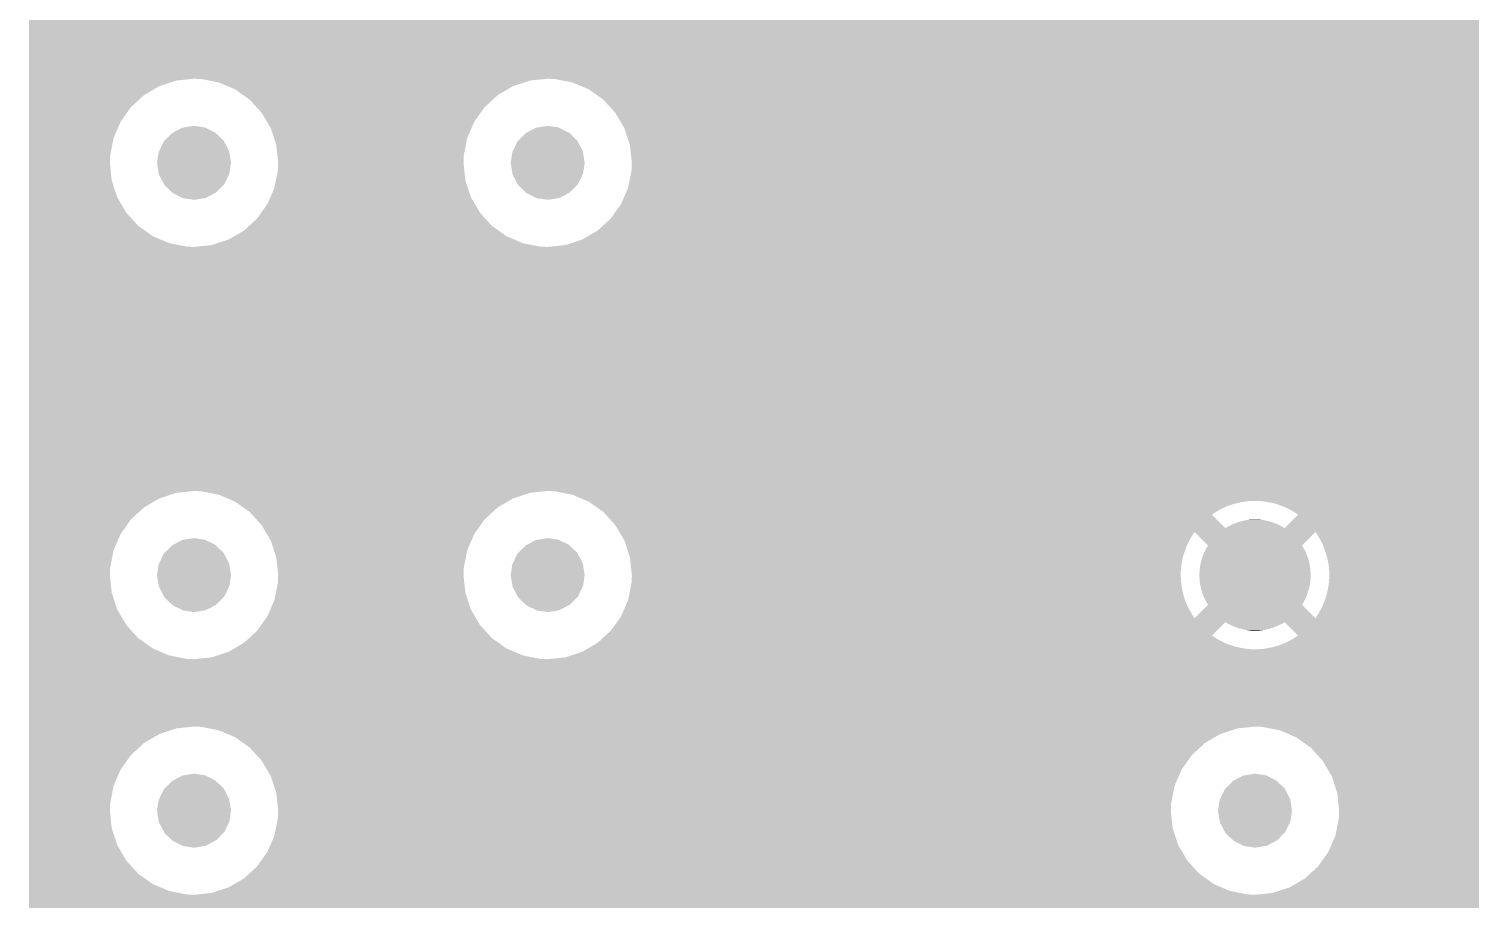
# Model space of a CAD drawing. Extents: x 295 to 953, y 10 to 290.
# Drawn here: x 712.05 to 727.67, y 130.64 to 140.02 of the extents above; entities that cross this region are included whole.
import ezdxf

# ---------------------------------------------------------------- set-up
doc = ezdxf.new("R2010")
doc.units = 0
doc.header["$LTSCALE"] = 5
doc.header["$MEASUREMENT"] = 0
doc.layers.add('FROMC1', color=7, linetype='CONTINUOUS')

msp = doc.modelspace()

# ---------------------------------------------------------------- linework, layer by layer
at = {"layer": 'FROMC1'}
for points in [[(712.05, 139.487), (712.05, 140.213), (727.671, 139.487), (727.671, 140.213)], [(712.05, 139.467), (712.05, 139.487), (713.637, 139.467), (713.828, 139.487)], [(712.05, 139.407), (712.05, 139.467), (713.455, 139.407), (713.637, 139.467)], [(712.05, 139.31), (712.05, 139.407), (713.289, 139.31), (713.455, 139.407)], [(713.907, 139.483), (713.828, 139.487), (717.604, 139.483), (717.638, 139.487)], [(713.993, 139.467), (713.907, 139.483), (717.447, 139.467), (717.604, 139.483)], [(714.096, 139.446), (713.993, 139.467), (717.385, 139.446), (717.447, 139.467)], [(714.188, 139.407), (714.096, 139.446), (717.265, 139.407), (717.385, 139.446)], [(714.272, 139.371), (714.188, 139.407), (717.203, 139.371), (717.265, 139.407)], [(714.357, 139.31), (714.272, 139.371), (717.099, 139.31), (717.203, 139.371)], [(717.717, 139.483), (717.638, 139.487), (727.671, 139.483), (727.671, 139.487)], [(717.906, 139.446), (717.717, 139.483), (727.671, 139.446), (727.671, 139.483)], [(718.082, 139.371), (717.906, 139.446), (727.671, 139.371), (727.671, 139.446)], [(718.238, 139.26), (718.082, 139.371), (727.671, 139.26), (727.671, 139.371)], [(712.05, 139.18), (712.05, 139.31), (713.148, 139.18), (713.289, 139.31)], [(714.428, 139.26), (714.357, 139.31), (717.045, 139.26), (717.099, 139.31)], [(714.5, 139.18), (714.428, 139.26), (716.958, 139.18), (717.045, 139.26)], [(718.367, 139.118), (718.238, 139.26), (727.671, 139.118), (727.671, 139.26)], [(712.05, 139.024), (712.05, 139.18), (713.037, 139.024), (713.148, 139.18)], [(714.557, 139.118), (714.5, 139.18), (716.914, 139.118), (716.958, 139.18)], [(714.612, 139.024), (714.557, 139.118), (716.847, 139.024), (716.914, 139.118)], [(718.464, 138.953), (718.367, 139.118), (727.671, 138.953), (727.671, 139.118)], [(712.05, 138.848), (712.05, 139.024), (712.961, 138.848), (713.037, 139.024)], [(713.51, 138.818), (713.59, 138.9), (714.148, 138.818), (714.063, 138.9)], [(713.59, 138.9), (713.602, 138.906), (714.063, 138.9), (714.057, 138.906)], [(713.602, 138.906), (713.702, 138.959), (714.057, 138.906), (713.949, 138.959)], [(713.702, 138.959), (713.722, 138.962), (713.949, 138.959), (713.943, 138.962)], [(713.722, 138.962), (713.828, 138.979), (713.943, 138.962), (713.828, 138.979)], [(714.654, 138.953), (714.612, 139.024), (716.816, 138.953), (716.847, 139.024)], [(714.689, 138.848), (714.654, 138.953), (716.771, 138.848), (716.816, 138.953)], [(717.32, 138.818), (717.4, 138.9), (717.958, 138.818), (717.873, 138.9)], [(717.4, 138.9), (717.412, 138.906), (717.873, 138.9), (717.867, 138.906)], [(717.412, 138.906), (717.512, 138.959), (717.867, 138.906), (717.759, 138.959)], [(717.512, 138.959), (717.532, 138.962), (717.759, 138.959), (717.753, 138.962)], [(717.532, 138.962), (717.638, 138.979), (717.753, 138.962), (717.638, 138.979)], [(718.524, 138.771), (718.464, 138.953), (727.671, 138.771), (727.671, 138.953)], [(712.05, 138.66), (712.05, 138.848), (712.924, 138.66), (712.961, 138.848)], [(713.451, 138.705), (713.501, 138.809), (714.206, 138.705), (714.152, 138.809)], [(713.501, 138.809), (713.51, 138.818), (714.152, 138.809), (714.148, 138.818)], [(714.714, 138.771), (714.689, 138.848), (716.756, 138.771), (716.771, 138.848)], [(714.726, 138.66), (714.714, 138.771), (716.734, 138.66), (716.756, 138.771)], [(717.261, 138.705), (717.311, 138.809), (718.016, 138.705), (717.962, 138.809)], [(717.311, 138.809), (717.32, 138.818), (717.962, 138.809), (717.958, 138.818)], [(718.544, 138.58), (718.524, 138.771), (727.671, 138.58), (727.671, 138.771)], [(712.05, 138.58), (712.05, 138.66), (712.921, 138.58), (712.924, 138.66)], [(712.05, 138.389), (712.05, 138.58), (712.941, 138.389), (712.921, 138.58)], [(713.429, 138.58), (713.446, 138.695), (714.226, 138.58), (714.208, 138.695)], [(713.447, 138.465), (713.429, 138.58), (714.209, 138.465), (714.226, 138.58)], [(713.446, 138.695), (713.451, 138.705), (714.208, 138.695), (714.206, 138.705)], [(714.734, 138.58), (714.726, 138.66), (716.731, 138.58), (716.734, 138.66)], [(714.731, 138.5), (714.734, 138.58), (716.739, 138.5), (716.731, 138.58)], [(717.239, 138.58), (717.256, 138.695), (718.036, 138.58), (718.018, 138.695)], [(717.257, 138.465), (717.239, 138.58), (718.019, 138.465), (718.036, 138.58)], [(717.256, 138.695), (717.261, 138.705), (718.018, 138.695), (718.016, 138.705)], [(718.541, 138.5), (718.544, 138.58), (727.671, 138.5), (727.671, 138.58)], [(713.449, 138.455), (713.447, 138.465), (714.204, 138.455), (714.209, 138.465)], [(713.503, 138.351), (713.449, 138.455), (714.154, 138.351), (714.204, 138.455)], [(714.709, 138.389), (714.731, 138.5), (716.751, 138.389), (716.739, 138.5)], [(717.259, 138.455), (717.257, 138.465), (718.014, 138.455), (718.019, 138.465)], [(717.313, 138.351), (717.259, 138.455), (717.964, 138.351), (718.014, 138.455)], [(718.504, 138.312), (718.541, 138.5), (727.671, 138.312), (727.671, 138.5)], [(712.05, 138.207), (712.05, 138.389), (713.001, 138.207), (712.941, 138.389)], [(713.507, 138.342), (713.503, 138.351), (714.145, 138.342), (714.154, 138.351)], [(713.592, 138.26), (713.507, 138.342), (714.065, 138.26), (714.145, 138.342)], [(713.598, 138.254), (713.592, 138.26), (714.053, 138.254), (714.065, 138.26)], [(713.706, 138.201), (713.598, 138.254), (713.953, 138.201), (714.053, 138.254)], [(714.649, 138.207), (714.694, 138.312), (716.811, 138.207), (716.776, 138.312)], [(714.694, 138.312), (714.709, 138.389), (716.776, 138.312), (716.751, 138.389)], [(717.317, 138.342), (717.313, 138.351), (717.955, 138.342), (717.964, 138.351)], [(717.402, 138.26), (717.317, 138.342), (717.875, 138.26), (717.955, 138.342)], [(717.408, 138.254), (717.402, 138.26), (717.863, 138.254), (717.875, 138.26)], [(717.516, 138.201), (717.408, 138.254), (717.763, 138.201), (717.863, 138.254)], [(718.428, 138.136), (718.504, 138.312), (727.671, 138.136), (727.671, 138.312)], [(712.05, 138.042), (712.05, 138.207), (713.098, 138.042), (713.001, 138.207)], [(713.713, 138.198), (713.706, 138.201), (713.933, 138.198), (713.953, 138.201)], [(713.828, 138.181), (713.713, 138.198), (713.828, 138.181), (713.933, 138.198)], [(714.551, 138.042), (714.618, 138.136), (716.908, 138.042), (716.853, 138.136)], [(714.618, 138.136), (714.649, 138.207), (716.853, 138.136), (716.811, 138.207)], [(717.523, 138.198), (717.516, 138.201), (717.743, 138.198), (717.763, 138.201)], [(717.638, 138.181), (717.523, 138.198), (717.638, 138.181), (717.743, 138.198)], [(718.317, 137.98), (718.428, 138.136), (727.671, 137.98), (727.671, 138.136)], [(712.05, 137.9), (712.05, 138.042), (713.227, 137.9), (713.098, 138.042)], [(714.421, 137.9), (714.507, 137.98), (717.037, 137.9), (716.965, 137.98)], [(714.507, 137.98), (714.551, 138.042), (716.965, 137.98), (716.908, 138.042)], [(718.176, 137.85), (718.317, 137.98), (727.671, 137.85), (727.671, 137.98)], [(712.05, 137.789), (712.05, 137.9), (713.383, 137.789), (713.227, 137.9)], [(712.05, 137.714), (712.05, 137.789), (713.56, 137.714), (713.383, 137.789)], [(714.2, 137.753), (714.262, 137.789), (717.277, 137.753), (717.193, 137.789)], [(714.262, 137.789), (714.366, 137.85), (717.193, 137.789), (717.108, 137.85)], [(714.366, 137.85), (714.421, 137.9), (717.108, 137.85), (717.037, 137.9)], [(718.01, 137.753), (718.176, 137.85), (727.671, 137.753), (727.671, 137.85)], [(712.05, 137.677), (712.05, 137.714), (713.748, 137.677), (713.56, 137.714)], [(712.05, 137.673), (712.05, 137.677), (713.828, 137.673), (713.748, 137.677)], [(712.05, 135.042), (712.05, 137.673), (727.671, 135.042), (727.671, 137.673)], [(713.828, 137.673), (713.861, 137.677), (717.638, 137.673), (717.558, 137.677)], [(713.861, 137.677), (714.018, 137.693), (717.558, 137.677), (717.473, 137.693)], [(714.018, 137.693), (714.08, 137.714), (717.473, 137.693), (717.37, 137.714)], [(714.08, 137.714), (714.2, 137.753), (717.37, 137.714), (717.277, 137.753)], [(717.638, 137.673), (717.828, 137.693), (727.671, 137.673), (727.671, 137.693)], [(717.828, 137.693), (718.01, 137.753), (727.671, 137.693), (727.671, 137.753)], [(712.05, 135.022), (712.05, 135.042), (713.637, 135.022), (713.828, 135.042)], [(712.05, 134.962), (712.05, 135.022), (713.455, 134.962), (713.637, 135.022)], [(713.907, 135.038), (713.828, 135.042), (717.604, 135.038), (717.638, 135.042)], [(713.993, 135.022), (713.907, 135.038), (717.447, 135.022), (717.604, 135.038)], [(714.096, 135.001), (713.993, 135.022), (717.385, 135.001), (717.447, 135.022)], [(714.188, 134.962), (714.096, 135.001), (717.265, 134.962), (717.385, 135.001)], [(717.717, 135.038), (717.638, 135.042), (727.671, 135.038), (727.671, 135.042)], [(717.906, 135.001), (717.717, 135.038), (727.671, 135.001), (727.671, 135.038)], [(718.06, 134.935), (717.906, 135.001), (727.671, 134.935), (727.671, 135.001)], [(712.05, 134.865), (712.05, 134.962), (713.289, 134.865), (713.455, 134.962)], [(712.05, 134.735), (712.05, 134.865), (713.148, 134.735), (713.289, 134.865)], [(714.272, 134.926), (714.188, 134.962), (717.203, 134.926), (717.265, 134.962)], [(714.357, 134.865), (714.272, 134.926), (717.099, 134.865), (717.203, 134.926)], [(714.428, 134.815), (714.357, 134.865), (717.045, 134.815), (717.099, 134.865)], [(714.5, 134.735), (714.428, 134.815), (716.958, 134.735), (717.045, 134.815)], [(718.068, 134.932), (718.06, 134.935), (725.183, 134.932), (725.24, 134.935)], [(718.082, 134.926), (718.068, 134.932), (725.137, 134.926), (725.183, 134.932)], [(718.083, 134.924), (718.082, 134.926), (725.127, 134.924), (725.137, 134.926)], [(718.099, 134.913), (718.083, 134.924), (725.071, 134.913), (725.127, 134.924)], [(718.121, 134.898), (718.099, 134.913), (725.016, 134.898), (725.071, 134.913)], [(718.148, 134.879), (718.121, 134.898), (724.962, 134.879), (725.016, 134.898)], [(718.18, 134.856), (718.148, 134.879), (724.91, 134.856), (724.962, 134.879)], [(718.218, 134.829), (718.18, 134.856), (724.859, 134.829), (724.91, 134.856)], [(718.238, 134.815), (718.218, 134.829), (724.836, 134.815), (724.859, 134.829)], [(718.252, 134.799), (718.238, 134.815), (724.811, 134.799), (724.836, 134.815)], [(725.297, 134.934), (725.24, 134.935), (727.671, 134.934), (727.671, 134.935)], [(725.354, 134.929), (725.297, 134.934), (727.671, 134.929), (727.671, 134.934)], [(725.41, 134.92), (725.354, 134.929), (727.671, 134.92), (727.671, 134.929)], [(725.466, 134.908), (725.41, 134.92), (727.671, 134.908), (727.671, 134.92)], [(725.52, 134.891), (725.466, 134.908), (727.671, 134.891), (727.671, 134.908)], [(725.573, 134.87), (725.52, 134.891), (727.671, 134.87), (727.671, 134.891)], [(725.625, 134.846), (725.573, 134.87), (727.671, 134.846), (727.671, 134.87)], [(725.675, 134.818), (725.625, 134.846), (727.671, 134.818), (727.671, 134.846)], [(725.722, 134.786), (725.675, 134.818), (727.671, 134.786), (727.671, 134.818)], [(712.05, 134.579), (712.05, 134.735), (713.037, 134.579), (713.148, 134.735)], [(714.557, 134.673), (714.5, 134.735), (716.914, 134.673), (716.958, 134.735)], [(714.612, 134.579), (714.557, 134.673), (716.847, 134.579), (716.914, 134.673)], [(718.264, 134.786), (718.252, 134.799), (724.793, 134.786), (724.811, 134.799)], [(718.367, 134.673), (718.264, 134.786), (724.906, 134.673), (724.793, 134.786)], [(718.386, 134.642), (718.367, 134.673), (724.937, 134.642), (724.906, 134.673)], [(724.938, 134.642), (724.966, 134.659), (725.578, 134.642), (725.548, 134.659)], [(724.966, 134.659), (724.981, 134.666), (725.548, 134.659), (725.535, 134.666)], [(724.981, 134.666), (725.01, 134.681), (725.535, 134.666), (725.504, 134.681)], [(725.01, 134.681), (725.026, 134.687), (725.504, 134.681), (725.49, 134.687)], [(725.026, 134.687), (725.056, 134.7), (725.49, 134.687), (725.458, 134.7)], [(725.056, 134.7), (725.073, 134.705), (725.458, 134.7), (725.444, 134.705)], [(725.073, 134.705), (725.103, 134.714), (725.444, 134.705), (725.41, 134.714)], [(725.103, 134.714), (725.121, 134.718), (725.41, 134.714), (725.396, 134.718)], [(725.121, 134.718), (725.151, 134.725), (725.396, 134.718), (725.361, 134.725)], [(725.151, 134.725), (725.17, 134.728), (725.361, 134.725), (725.348, 134.728)], [(725.17, 134.728), (725.2, 134.732), (725.348, 134.728), (725.311, 134.732)], [(725.2, 134.732), (725.224, 134.733), (725.311, 134.732), (725.299, 134.733)], [(725.224, 134.733), (725.25, 134.734), (725.299, 134.733), (725.25, 134.734)], [(725.578, 134.642), (725.722, 134.786), (727.671, 134.642), (727.671, 134.786)], [(712.05, 134.403), (712.05, 134.579), (712.961, 134.403), (713.037, 134.579)], [(713.602, 134.461), (713.702, 134.514), (714.057, 134.461), (713.949, 134.514)], [(713.702, 134.514), (713.722, 134.517), (713.949, 134.514), (713.943, 134.517)], [(713.722, 134.517), (713.828, 134.534), (713.943, 134.517), (713.828, 134.534)], [(714.654, 134.508), (714.612, 134.579), (716.816, 134.508), (716.847, 134.579)], [(714.689, 134.403), (714.654, 134.508), (716.771, 134.403), (716.816, 134.508)], [(717.412, 134.461), (717.512, 134.514), (717.867, 134.461), (717.759, 134.514)], [(717.512, 134.514), (717.532, 134.517), (717.759, 134.514), (717.753, 134.517)], [(717.532, 134.517), (717.638, 134.534), (717.753, 134.517), (717.638, 134.534)], [(718.41, 134.6), (718.386, 134.642), (727.671, 134.6), (727.671, 134.642)], [(718.386, 134.642), (718.386, 134.642), (724.938, 134.642), (724.937, 134.642)], [(718.438, 134.552), (718.41, 134.6), (724.575, 134.552), (724.606, 134.6)], [(718.464, 134.508), (718.438, 134.552), (724.55, 134.508), (724.575, 134.552)], [(718.466, 134.502), (718.464, 134.508), (724.547, 134.502), (724.55, 134.508)], [(718.483, 134.451), (718.466, 134.502), (724.522, 134.451), (724.547, 134.502)], [(724.751, 134.455), (724.606, 134.6), (725.764, 134.455), (725.909, 134.6)], [(725.931, 134.567), (725.909, 134.6), (727.671, 134.567), (727.671, 134.6)], [(725.96, 134.518), (725.931, 134.567), (727.671, 134.518), (727.671, 134.567)], [(725.986, 134.467), (725.96, 134.518), (727.671, 134.467), (727.671, 134.518)], [(712.05, 134.215), (712.05, 134.403), (712.924, 134.215), (712.961, 134.403)], [(713.451, 134.26), (713.501, 134.364), (714.206, 134.26), (714.152, 134.364)], [(713.501, 134.364), (713.51, 134.373), (714.152, 134.364), (714.148, 134.373)], [(713.51, 134.373), (713.59, 134.455), (714.148, 134.373), (714.063, 134.455)], [(713.59, 134.455), (713.602, 134.461), (714.063, 134.455), (714.057, 134.461)], [(714.714, 134.326), (714.689, 134.403), (716.756, 134.326), (716.771, 134.403)], [(717.261, 134.26), (717.311, 134.364), (718.016, 134.26), (717.962, 134.364)], [(717.311, 134.364), (717.32, 134.373), (717.962, 134.364), (717.958, 134.373)], [(717.32, 134.373), (717.4, 134.455), (717.958, 134.373), (717.873, 134.455)], [(717.4, 134.455), (717.412, 134.461), (717.873, 134.455), (717.867, 134.461)], [(718.5, 134.398), (718.483, 134.451), (724.502, 134.398), (724.522, 134.451)], [(718.518, 134.343), (718.5, 134.398), (724.485, 134.343), (724.502, 134.398)], [(718.524, 134.326), (718.518, 134.343), (724.481, 134.326), (724.485, 134.343)], [(724.691, 134.329), (724.705, 134.368), (725.825, 134.329), (725.81, 134.368)], [(724.705, 134.368), (724.709, 134.375), (725.81, 134.368), (725.807, 134.375)], [(724.709, 134.375), (724.726, 134.412), (725.807, 134.375), (725.789, 134.412)], [(724.726, 134.412), (724.73, 134.419), (725.789, 134.412), (725.785, 134.419)], [(724.73, 134.419), (724.751, 134.455), (725.785, 134.419), (725.764, 134.455)], [(726.007, 134.414), (725.986, 134.467), (727.671, 134.414), (727.671, 134.467)], [(726.025, 134.36), (726.007, 134.414), (727.671, 134.36), (727.671, 134.414)], [(726.039, 134.305), (726.025, 134.36), (727.671, 134.305), (727.671, 134.36)], [(712.05, 134.135), (712.05, 134.215), (712.921, 134.135), (712.924, 134.215)], [(713.429, 134.135), (713.446, 134.25), (714.226, 134.135), (714.208, 134.25)], [(713.446, 134.25), (713.451, 134.26), (714.208, 134.25), (714.206, 134.26)], [(714.726, 134.215), (714.714, 134.326), (716.734, 134.215), (716.756, 134.326)], [(714.734, 134.135), (714.726, 134.215), (716.731, 134.135), (716.734, 134.215)], [(717.239, 134.135), (717.256, 134.25), (718.036, 134.135), (718.018, 134.25)], [(717.256, 134.25), (717.261, 134.26), (718.018, 134.25), (718.016, 134.26)], [(718.528, 134.288), (718.524, 134.326), (724.472, 134.288), (724.481, 134.326)], [(718.534, 134.231), (718.528, 134.288), (724.463, 134.231), (724.472, 134.288)], [(718.54, 134.174), (718.534, 134.231), (724.458, 134.174), (724.463, 134.231)], [(724.66, 134.184), (724.665, 134.225), (725.855, 134.184), (725.85, 134.225)], [(724.665, 134.225), (724.667, 134.233), (725.85, 134.225), (725.849, 134.233)], [(724.667, 134.233), (724.674, 134.274), (725.849, 134.233), (725.84, 134.274)], [(724.674, 134.274), (724.677, 134.282), (725.84, 134.274), (725.839, 134.282)], [(724.677, 134.282), (724.688, 134.321), (725.839, 134.282), (725.827, 134.321)], [(724.688, 134.321), (724.691, 134.329), (725.827, 134.321), (725.825, 134.329)], [(726.05, 134.249), (726.039, 134.305), (727.671, 134.249), (727.671, 134.305)], [(726.056, 134.192), (726.05, 134.249), (727.671, 134.192), (727.671, 134.249)], [(726.058, 134.135), (726.056, 134.192), (727.671, 134.135), (727.671, 134.192)], [(712.05, 133.944), (712.05, 134.135), (712.941, 133.944), (712.921, 134.135)], [(713.447, 134.02), (713.429, 134.135), (714.209, 134.02), (714.226, 134.135)], [(714.709, 133.944), (714.731, 134.055), (716.751, 133.944), (716.739, 134.055)], [(714.731, 134.055), (714.734, 134.135), (716.739, 134.055), (716.731, 134.135)], [(717.257, 134.02), (717.239, 134.135), (718.019, 134.02), (718.036, 134.135)], [(718.531, 134.004), (718.541, 134.055), (724.468, 134.004), (724.462, 134.055)], [(718.544, 134.135), (718.54, 134.174), (724.458, 134.135), (724.458, 134.174)], [(718.541, 134.061), (718.544, 134.117), (724.461, 134.061), (724.458, 134.117)], [(718.541, 134.055), (718.541, 134.061), (724.462, 134.055), (724.461, 134.061)], [(718.544, 134.117), (718.544, 134.135), (724.458, 134.117), (724.458, 134.135)], [(724.658, 134.135), (724.66, 134.176), (725.857, 134.135), (725.855, 134.176)], [(724.66, 134.094), (724.658, 134.135), (725.856, 134.094), (725.857, 134.135)], [(724.66, 134.176), (724.66, 134.184), (725.855, 134.176), (725.855, 134.184)], [(724.66, 134.086), (724.66, 134.094), (725.855, 134.086), (725.856, 134.094)], [(724.665, 134.045), (724.66, 134.086), (725.85, 134.045), (725.855, 134.086)], [(724.666, 134.037), (724.665, 134.045), (725.849, 134.037), (725.85, 134.045)], [(724.675, 133.996), (724.666, 134.037), (725.841, 133.996), (725.849, 134.037)], [(726.043, 133.982), (726.052, 134.039), (727.671, 133.982), (727.671, 134.039)], [(726.052, 134.039), (726.057, 134.096), (727.671, 134.039), (727.671, 134.096)], [(726.057, 134.096), (726.058, 134.135), (727.671, 134.096), (727.671, 134.135)], [(712.05, 133.762), (712.05, 133.944), (713.001, 133.762), (712.941, 133.944)], [(713.449, 134.01), (713.447, 134.02), (714.204, 134.01), (714.209, 134.02)], [(713.503, 133.906), (713.449, 134.01), (714.154, 133.906), (714.204, 134.01)], [(713.507, 133.897), (713.503, 133.906), (714.145, 133.897), (714.154, 133.906)], [(713.592, 133.815), (713.507, 133.897), (714.065, 133.815), (714.145, 133.897)], [(714.694, 133.867), (714.709, 133.944), (716.776, 133.867), (716.751, 133.944)], [(717.259, 134.01), (717.257, 134.02), (718.014, 134.01), (718.019, 134.02)], [(717.313, 133.906), (717.259, 134.01), (717.964, 133.906), (718.014, 134.01)], [(717.317, 133.897), (717.313, 133.906), (717.955, 133.897), (717.964, 133.906)], [(717.402, 133.815), (717.317, 133.897), (717.875, 133.815), (717.955, 133.897)], [(718.504, 133.867), (718.509, 133.893), (724.504, 133.867), (724.495, 133.893)], [(718.509, 133.893), (718.52, 133.948), (724.495, 133.893), (724.48, 133.948)], [(718.52, 133.948), (718.531, 134.004), (724.48, 133.948), (724.468, 134.004)], [(724.676, 133.988), (724.675, 133.996), (725.839, 133.988), (725.841, 133.996)], [(724.688, 133.949), (724.676, 133.988), (725.827, 133.949), (725.839, 133.988)], [(724.69, 133.941), (724.688, 133.949), (725.824, 133.941), (725.827, 133.949)], [(724.705, 133.902), (724.69, 133.941), (725.81, 133.902), (725.824, 133.941)], [(724.708, 133.895), (724.705, 133.902), (725.807, 133.895), (725.81, 133.902)], [(724.726, 133.858), (724.708, 133.895), (725.789, 133.858), (725.807, 133.895)], [(725.993, 133.819), (726.013, 133.872), (727.671, 133.819), (727.671, 133.872)], [(726.013, 133.872), (726.03, 133.927), (727.671, 133.872), (727.671, 133.927)], [(726.03, 133.927), (726.043, 133.982), (727.671, 133.927), (727.671, 133.982)], [(712.05, 133.597), (712.05, 133.762), (713.098, 133.597), (713.001, 133.762)], [(713.598, 133.809), (713.592, 133.815), (714.053, 133.809), (714.065, 133.815)], [(713.706, 133.756), (713.598, 133.809), (713.953, 133.756), (714.053, 133.809)], [(713.713, 133.753), (713.706, 133.756), (713.933, 133.753), (713.953, 133.756)], [(713.828, 133.736), (713.713, 133.753), (713.828, 133.736), (713.933, 133.753)], [(714.618, 133.691), (714.649, 133.762), (716.853, 133.691), (716.811, 133.762)], [(714.649, 133.762), (714.694, 133.867), (716.811, 133.762), (716.776, 133.867)], [(717.408, 133.809), (717.402, 133.815), (717.863, 133.809), (717.875, 133.815)], [(717.516, 133.756), (717.408, 133.809), (717.763, 133.756), (717.863, 133.809)], [(717.523, 133.753), (717.516, 133.756), (717.743, 133.753), (717.763, 133.756)], [(717.638, 133.736), (717.523, 133.753), (717.638, 133.736), (717.743, 133.753)], [(718.428, 133.691), (718.448, 133.737), (724.592, 133.691), (724.564, 133.737)], [(718.448, 133.737), (718.47, 133.787), (724.564, 133.737), (724.537, 133.787)], [(718.47, 133.787), (718.492, 133.84), (724.537, 133.787), (724.514, 133.84)], [(718.492, 133.84), (718.504, 133.867), (724.514, 133.84), (724.504, 133.867)], [(724.606, 133.67), (724.751, 133.815), (725.909, 133.67), (725.764, 133.815)], [(724.73, 133.851), (724.726, 133.858), (725.785, 133.851), (725.789, 133.858)], [(724.751, 133.815), (724.73, 133.851), (725.764, 133.815), (725.785, 133.851)], [(725.909, 133.67), (725.94, 133.718), (727.671, 133.67), (727.671, 133.718)], [(725.94, 133.718), (725.968, 133.768), (727.671, 133.718), (727.671, 133.768)], [(725.968, 133.768), (725.993, 133.819), (727.671, 133.768), (727.671, 133.819)], [(712.05, 133.455), (712.05, 133.597), (713.227, 133.455), (713.098, 133.597)], [(714.507, 133.535), (714.551, 133.597), (716.965, 133.535), (716.908, 133.597)], [(714.551, 133.597), (714.618, 133.691), (716.908, 133.597), (716.853, 133.691)], [(718.317, 133.535), (718.384, 133.628), (724.844, 133.535), (724.937, 133.628)], [(718.384, 133.628), (718.414, 133.67), (727.671, 133.628), (727.671, 133.67)], [(718.384, 133.628), (718.384, 133.628), (724.937, 133.628), (724.938, 133.628)], [(718.414, 133.67), (718.426, 133.688), (724.606, 133.67), (724.594, 133.688)], [(718.426, 133.688), (718.428, 133.691), (724.594, 133.688), (724.592, 133.691)], [(724.967, 133.611), (724.938, 133.628), (725.549, 133.611), (725.578, 133.628)], [(724.98, 133.604), (724.967, 133.611), (725.534, 133.604), (725.549, 133.611)], [(725.011, 133.589), (724.98, 133.604), (725.505, 133.589), (725.534, 133.604)], [(725.025, 133.583), (725.011, 133.589), (725.489, 133.583), (725.505, 133.589)], [(725.057, 133.57), (725.025, 133.583), (725.459, 133.57), (725.489, 133.583)], [(725.071, 133.565), (725.057, 133.57), (725.442, 133.565), (725.459, 133.57)], [(725.105, 133.556), (725.071, 133.565), (725.412, 133.556), (725.442, 133.565)], [(725.722, 133.484), (725.578, 133.628), (727.671, 133.484), (727.671, 133.628)], [(712.05, 133.344), (712.05, 133.455), (713.383, 133.344), (713.227, 133.455)], [(714.262, 133.344), (714.366, 133.405), (717.193, 133.344), (717.108, 133.405)], [(714.366, 133.405), (714.421, 133.455), (717.108, 133.405), (717.037, 133.455)], [(714.421, 133.455), (714.507, 133.535), (717.037, 133.455), (716.965, 133.535)], [(718.167, 133.4), (718.176, 133.405), (724.942, 133.4), (724.93, 133.405)], [(718.176, 133.405), (718.197, 133.424), (724.93, 133.405), (724.89, 133.424)], [(718.197, 133.424), (718.227, 133.452), (724.89, 133.424), (724.841, 133.452)], [(718.227, 133.452), (718.261, 133.484), (724.841, 133.452), (724.793, 133.484)], [(718.261, 133.484), (718.317, 133.535), (724.793, 133.484), (724.844, 133.535)], [(725.119, 133.552), (725.105, 133.556), (725.394, 133.552), (725.412, 133.556)], [(725.154, 133.545), (725.119, 133.552), (725.364, 133.545), (725.394, 133.552)], [(725.167, 133.542), (725.154, 133.545), (725.345, 133.542), (725.364, 133.545)], [(725.204, 133.538), (725.167, 133.542), (725.315, 133.538), (725.345, 133.542)], [(725.216, 133.537), (725.204, 133.538), (725.291, 133.537), (725.315, 133.538)], [(725.265, 133.536), (725.216, 133.537), (725.265, 133.536), (725.291, 133.537)], [(725.553, 133.391), (725.605, 133.414), (727.671, 133.391), (727.671, 133.414)], [(725.605, 133.414), (725.656, 133.441), (727.671, 133.414), (727.671, 133.441)], [(725.656, 133.441), (725.704, 133.471), (727.671, 133.441), (727.671, 133.471)], [(725.704, 133.471), (725.722, 133.484), (727.671, 133.471), (727.671, 133.484)], [(712.05, 133.269), (712.05, 133.344), (713.56, 133.269), (713.383, 133.344)], [(712.05, 133.232), (712.05, 133.269), (713.748, 133.232), (713.56, 133.269)], [(713.861, 133.232), (714.018, 133.248), (717.558, 133.232), (717.473, 133.248)], [(714.018, 133.248), (714.08, 133.269), (717.473, 133.248), (717.37, 133.269)], [(714.08, 133.269), (714.2, 133.308), (717.37, 133.269), (717.277, 133.308)], [(714.2, 133.308), (714.262, 133.344), (717.277, 133.308), (717.193, 133.344)], [(717.638, 133.228), (717.828, 133.248), (727.671, 133.228), (727.671, 133.248)], [(717.828, 133.248), (718.01, 133.308), (727.671, 133.248), (727.671, 133.308)], [(718.01, 133.308), (718.056, 133.335), (727.671, 133.308), (727.671, 133.335)], [(718.056, 133.335), (718.057, 133.336), (725.275, 133.335), (725.218, 133.336)], [(718.057, 133.336), (718.066, 133.341), (725.218, 133.336), (725.161, 133.341)], [(718.066, 133.341), (718.081, 133.35), (725.161, 133.341), (725.105, 133.35)], [(718.081, 133.35), (718.103, 133.362), (725.105, 133.35), (725.049, 133.362)], [(718.103, 133.362), (718.131, 133.379), (725.049, 133.362), (724.995, 133.379)], [(718.131, 133.379), (718.167, 133.4), (724.995, 133.379), (724.942, 133.4)], [(725.275, 133.335), (725.332, 133.338), (727.671, 133.335), (727.671, 133.338)], [(725.332, 133.338), (725.389, 133.346), (727.671, 133.338), (727.671, 133.346)], [(725.389, 133.346), (725.444, 133.357), (727.671, 133.346), (727.671, 133.357)], [(725.444, 133.357), (725.499, 133.372), (727.671, 133.357), (727.671, 133.372)], [(725.499, 133.372), (725.553, 133.391), (727.671, 133.372), (727.671, 133.391)], [(712.05, 133.228), (712.05, 133.232), (713.828, 133.228), (713.748, 133.232)], [(712.05, 132.502), (712.05, 133.228), (727.671, 132.502), (727.671, 133.228)], [(713.828, 133.228), (713.861, 133.232), (717.638, 133.228), (717.558, 133.232)], [(712.05, 132.482), (712.05, 132.502), (713.637, 132.482), (713.828, 132.502)], [(712.05, 132.422), (712.05, 132.482), (713.455, 132.422), (713.637, 132.482)], [(713.907, 132.498), (713.828, 132.502), (725.224, 132.498), (725.258, 132.502)], [(713.993, 132.482), (713.907, 132.498), (725.067, 132.482), (725.224, 132.498)], [(714.096, 132.461), (713.993, 132.482), (725.005, 132.461), (725.067, 132.482)], [(725.337, 132.498), (725.258, 132.502), (727.671, 132.498), (727.671, 132.502)], [(725.526, 132.461), (725.337, 132.498), (727.671, 132.461), (727.671, 132.498)], [(712.05, 132.325), (712.05, 132.422), (713.289, 132.325), (713.455, 132.422)], [(712.05, 132.195), (712.05, 132.325), (713.148, 132.195), (713.289, 132.325)], [(714.188, 132.422), (714.096, 132.461), (724.885, 132.422), (725.005, 132.461)], [(714.272, 132.386), (714.188, 132.422), (724.823, 132.386), (724.885, 132.422)], [(714.357, 132.325), (714.272, 132.386), (724.719, 132.325), (724.823, 132.386)], [(714.428, 132.275), (714.357, 132.325), (724.665, 132.275), (724.719, 132.325)], [(725.702, 132.386), (725.526, 132.461), (727.671, 132.386), (727.671, 132.461)], [(725.858, 132.275), (725.702, 132.386), (727.671, 132.275), (727.671, 132.386)], [(712.05, 132.039), (712.05, 132.195), (713.037, 132.039), (713.148, 132.195)], [(714.5, 132.195), (714.428, 132.275), (724.578, 132.195), (724.665, 132.275)], [(714.557, 132.133), (714.5, 132.195), (724.534, 132.133), (724.578, 132.195)], [(725.987, 132.133), (725.858, 132.275), (727.671, 132.133), (727.671, 132.275)], [(712.05, 131.863), (712.05, 132.039), (712.961, 131.863), (713.037, 132.039)], [(714.612, 132.039), (714.557, 132.133), (724.467, 132.039), (724.534, 132.133)], [(714.654, 131.968), (714.612, 132.039), (724.436, 131.968), (724.467, 132.039)], [(726.084, 131.968), (725.987, 132.133), (727.671, 131.968), (727.671, 132.133)], [(712.05, 131.675), (712.05, 131.863), (712.924, 131.675), (712.961, 131.863)], [(713.51, 131.833), (713.59, 131.915), (714.148, 131.833), (714.063, 131.915)], [(713.59, 131.915), (713.602, 131.921), (714.063, 131.915), (714.057, 131.921)], [(713.602, 131.921), (713.702, 131.974), (714.057, 131.921), (713.949, 131.974)], [(713.702, 131.974), (713.722, 131.977), (713.949, 131.974), (713.943, 131.977)], [(713.722, 131.977), (713.828, 131.994), (713.943, 131.977), (713.828, 131.994)], [(714.689, 131.863), (714.654, 131.968), (724.391, 131.863), (724.436, 131.968)], [(714.714, 131.786), (714.689, 131.863), (724.376, 131.786), (724.391, 131.863)], [(724.94, 131.833), (725.02, 131.915), (725.578, 131.833), (725.493, 131.915)], [(725.02, 131.915), (725.032, 131.921), (725.493, 131.915), (725.487, 131.921)], [(725.032, 131.921), (725.132, 131.974), (725.487, 131.921), (725.379, 131.974)], [(725.132, 131.974), (725.152, 131.977), (725.379, 131.974), (725.373, 131.977)], [(725.152, 131.977), (725.258, 131.994), (725.373, 131.977), (725.258, 131.994)], [(726.144, 131.786), (726.084, 131.968), (727.671, 131.786), (727.671, 131.968)], [(713.429, 131.595), (713.446, 131.71), (714.226, 131.595), (714.208, 131.71)], [(713.446, 131.71), (713.451, 131.72), (714.208, 131.71), (714.206, 131.72)], [(713.451, 131.72), (713.501, 131.824), (714.206, 131.72), (714.152, 131.824)], [(713.501, 131.824), (713.51, 131.833), (714.152, 131.824), (714.148, 131.833)], [(714.726, 131.675), (714.714, 131.786), (724.354, 131.675), (724.376, 131.786)], [(724.859, 131.595), (724.876, 131.71), (725.656, 131.595), (725.638, 131.71)], [(724.876, 131.71), (724.881, 131.72), (725.638, 131.71), (725.636, 131.72)], [(724.881, 131.72), (724.931, 131.824), (725.636, 131.72), (725.582, 131.824)], [(724.931, 131.824), (724.94, 131.833), (725.582, 131.824), (725.578, 131.833)], [(726.164, 131.595), (726.144, 131.786), (727.671, 131.595), (727.671, 131.786)], [(712.05, 131.595), (712.05, 131.675), (712.921, 131.595), (712.924, 131.675)], [(712.05, 131.404), (712.05, 131.595), (712.941, 131.404), (712.921, 131.595)], [(713.447, 131.48), (713.429, 131.595), (714.209, 131.48), (714.226, 131.595)], [(714.734, 131.595), (714.726, 131.675), (724.351, 131.595), (724.354, 131.675)], [(714.731, 131.515), (714.734, 131.595), (724.359, 131.515), (724.351, 131.595)], [(724.877, 131.48), (724.859, 131.595), (725.639, 131.48), (725.656, 131.595)], [(726.161, 131.515), (726.164, 131.595), (727.671, 131.515), (727.671, 131.595)], [(712.05, 131.222), (712.05, 131.404), (713.001, 131.222), (712.941, 131.404)], [(713.449, 131.47), (713.447, 131.48), (714.204, 131.47), (714.209, 131.48)], [(713.503, 131.366), (713.449, 131.47), (714.154, 131.366), (714.204, 131.47)], [(714.694, 131.327), (714.709, 131.404), (724.396, 131.327), (724.371, 131.404)], [(714.709, 131.404), (714.731, 131.515), (724.371, 131.404), (724.359, 131.515)], [(724.879, 131.47), (724.877, 131.48), (725.634, 131.47), (725.639, 131.48)], [(724.933, 131.366), (724.879, 131.47), (725.584, 131.366), (725.634, 131.47)], [(726.124, 131.327), (726.161, 131.515), (727.671, 131.327), (727.671, 131.515)], [(712.05, 131.057), (712.05, 131.222), (713.098, 131.057), (713.001, 131.222)], [(713.507, 131.357), (713.503, 131.366), (714.145, 131.357), (714.154, 131.366)], [(713.592, 131.275), (713.507, 131.357), (714.065, 131.275), (714.145, 131.357)], [(713.598, 131.269), (713.592, 131.275), (714.053, 131.269), (714.065, 131.275)], [(713.706, 131.216), (713.598, 131.269), (713.953, 131.216), (714.053, 131.269)], [(713.713, 131.213), (713.706, 131.216), (713.933, 131.213), (713.953, 131.216)], [(714.618, 131.151), (714.649, 131.222), (724.473, 131.151), (724.431, 131.222)], [(714.649, 131.222), (714.694, 131.327), (724.431, 131.222), (724.396, 131.327)], [(724.937, 131.357), (724.933, 131.366), (725.575, 131.357), (725.584, 131.366)], [(725.022, 131.275), (724.937, 131.357), (725.495, 131.275), (725.575, 131.357)], [(725.028, 131.269), (725.022, 131.275), (725.483, 131.269), (725.495, 131.275)], [(725.136, 131.216), (725.028, 131.269), (725.383, 131.216), (725.483, 131.269)], [(725.143, 131.213), (725.136, 131.216), (725.363, 131.213), (725.383, 131.216)], [(726.048, 131.151), (726.124, 131.327), (727.671, 131.151), (727.671, 131.327)], [(713.828, 131.196), (713.713, 131.213), (713.828, 131.196), (713.933, 131.213)], [(714.551, 131.057), (714.618, 131.151), (724.528, 131.057), (724.473, 131.151)], [(725.258, 131.196), (725.143, 131.213), (725.258, 131.196), (725.363, 131.213)], [(725.937, 130.995), (726.048, 131.151), (727.671, 130.995), (727.671, 131.151)], [(712.05, 130.915), (712.05, 131.057), (713.227, 130.915), (713.098, 131.057)], [(712.05, 130.804), (712.05, 130.915), (713.383, 130.804), (713.227, 130.915)], [(714.366, 130.865), (714.421, 130.915), (724.728, 130.865), (724.657, 130.915)], [(714.421, 130.915), (714.507, 130.995), (724.657, 130.915), (724.585, 130.995)], [(714.507, 130.995), (714.551, 131.057), (724.585, 130.995), (724.528, 131.057)], [(725.796, 130.865), (725.937, 130.995), (727.671, 130.865), (727.671, 130.995)], [(712.05, 130.729), (712.05, 130.804), (713.56, 130.729), (713.383, 130.804)], [(714.08, 130.729), (714.2, 130.768), (724.99, 130.729), (724.897, 130.768)], [(714.2, 130.768), (714.262, 130.804), (724.897, 130.768), (724.813, 130.804)], [(714.262, 130.804), (714.366, 130.865), (724.813, 130.804), (724.728, 130.865)], [(725.448, 130.708), (725.63, 130.768), (727.671, 130.708), (727.671, 130.768)], [(725.63, 130.768), (725.796, 130.865), (727.671, 130.768), (727.671, 130.865)], [(712.05, 130.692), (712.05, 130.729), (713.748, 130.692), (713.56, 130.729)], [(712.05, 130.688), (712.05, 130.692), (713.828, 130.688), (713.748, 130.692)], [(712.05, 129.962), (712.05, 130.688), (727.671, 129.962), (727.671, 130.688)], [(713.828, 130.688), (713.861, 130.692), (725.258, 130.688), (725.178, 130.692)], [(713.861, 130.692), (714.018, 130.708), (725.178, 130.692), (725.093, 130.708)], [(714.018, 130.708), (714.08, 130.729), (725.093, 130.708), (724.99, 130.729)], [(725.258, 130.688), (725.448, 130.708), (727.671, 130.688), (727.671, 130.708)]]:
    msp.add_solid(points, dxfattribs=at)

doc.saveas('drawing.dxf')
